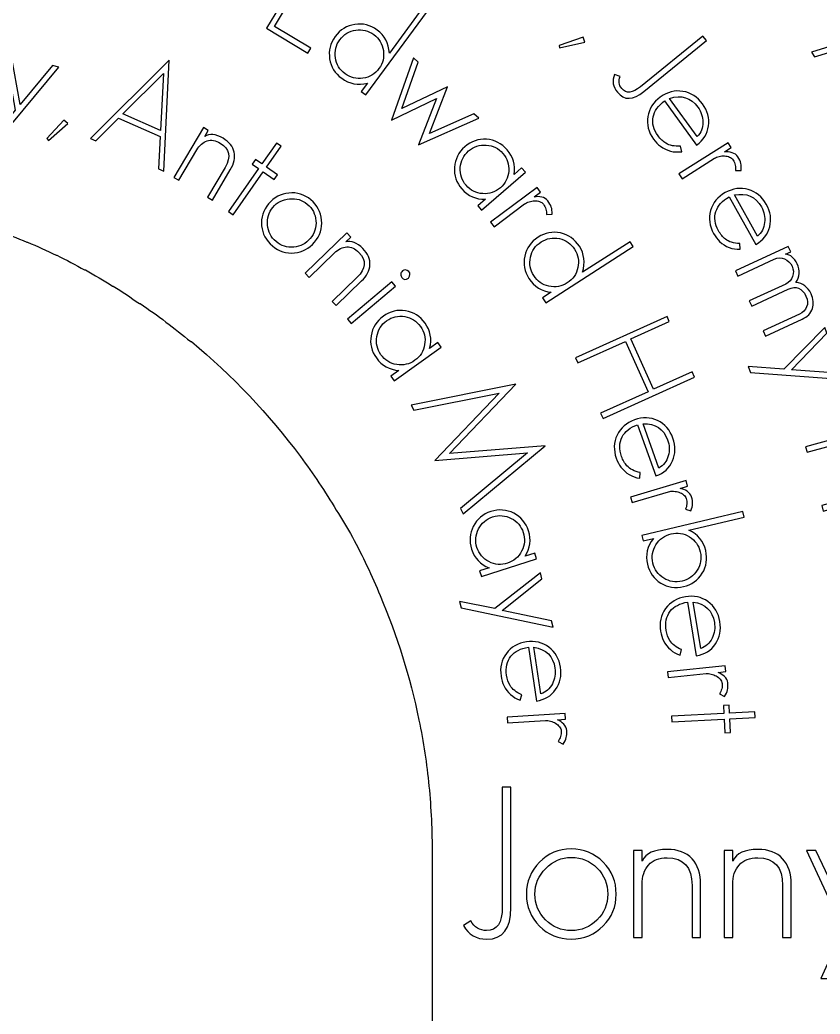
# Model space of a CAD drawing. Extents: x 17 to 567, y 64 to 412.
# Drawn here: x 429.9 to 507.9, y 234.6 to 331.5 of the extents above; entities that cross this region are included whole.
import ezdxf

# ---------------------------------------------------------------- set-up
doc = ezdxf.new("R2010")
doc.units = 0
doc.layers.add('Names', color=7, linetype='CONTINUOUS')

msp = doc.modelspace()

# ---------------------------------------------------------------- linework, layer by layer
at = {"layer": 'Names', "color": 7}
for points in [[(457.985142, 328.268525), (458.275267, 328.748946), (454.735353, 330.886675), (457.057139, 334.731352), (460.597052, 332.5936), (460.908598, 333.109415), (457.368684, 335.247169), (459.209168, 338.29487), (462.749082, 336.157116), (463.039178, 336.637517), (459.018866, 339.065376), (453.96483, 330.696381), (457.985142, 328.268525)], [(463.647197, 324.20961), (469.645718, 332.375995), (469.193428, 332.708205), (465.934919, 328.272075)], [(513.232795, 318.35181), (520.552878, 325.771914), (511.31041, 324.066293), (517.058176, 331.447019), (507.08402, 328.383663), (507.377756, 327.904444), (515.540329, 330.398718), (509.946628, 323.23958), (518.896769, 324.896251), (512.931636, 318.843131), (513.232795, 318.35181)], [(484.995389, 329.338376), (484.811211, 329.826603), (482.49047, 329.012985), (482.524731, 328.799145), (484.995389, 329.338376)], [(490.753174, 324.547355), (496.836644, 329.507949), (496.479576, 329.942582), (490.417584, 324.999426)], [(433.698537, 326.907683), (433.102794, 327.065838), (429.946647, 323.284986), (429.052849, 328.140334), (428.470822, 328.294831), (429.456681, 322.72075), (427.225996, 320.025959), (427.834693, 319.864384), (433.698537, 326.907683)], [(443.94151, 316.777612), (444.479511, 327.5891), (436.802135, 319.964726), (437.302374, 319.741528), (439.534356, 321.954007), (443.598187, 320.139865), (443.42908, 317.006486), (443.94151, 316.777612)], [(474.645002, 321.939582), (474.182045, 322.367099), (469.830348, 320.439992), (471.586758, 325.006003), (467.155304, 322.891494), (468.729709, 327.402049), (468.286987, 327.810856), (466.144187, 321.756505), (470.527888, 323.859342), (468.759822, 319.34108), (474.645002, 321.939582)], [(464.919624, 326.774818), (464.919624, 326.774818)], [(443.614612, 320.747465), (439.963616, 322.377329), (443.89898, 326.288674), (443.614612, 320.747465)], [(488.429187, 326.014534), (487.890453, 326.194598)], [(463.794828, 325.358554), (463.194908, 324.541829), (463.647197, 324.20961)], [(490.752948, 324.547485), (490.753174, 324.547355)], [(492.767733, 323.623692), (495.877935, 319.325083)], [(495.943184, 320.148214), (493.250672, 323.869543)], [(434.602664, 321.41845), (434.210093, 321.761781), (432.558077, 319.950992), (432.689282, 319.778917), (434.602664, 321.41845)], [(447.933092, 320.163479), (448.281411, 320.752691), (447.798331, 321.038312), (444.920229, 316.170342), (445.403309, 315.884711), (447.152578, 318.843341)], [(495.943184, 320.148214), (495.943184, 320.148214)], [(454.715005, 315.954973), (455.036795, 316.414742), (453.95975, 317.168592), (455.380965, 319.199085), (454.921197, 319.520893), (453.50001, 317.49042), (452.871784, 317.930129), (452.549994, 317.47034), (453.178192, 317.030631), (450.25722, 312.857391), (450.716989, 312.535582), (453.63796, 316.708822), (454.715005, 315.954973)], [(498.602931, 318.657282), (499.252776, 319.068121), (498.950996, 319.541995), (494.158439, 316.512072), (494.460248, 316.038198), (497.616649, 318.033755)], [(494.433126, 318.67578), (494.32543, 319.222749)], [(449.918187, 317.144537), (448.196829, 314.233035), (448.680304, 313.947283)], [(448.680304, 313.947283), (450.429517, 316.905913)], [(474.925672, 312.97451), (479.196033, 316.681845), (478.827846, 317.105968), (478.083457, 316.459698)], [(499.678593, 316.840016), (500.23553, 316.835161)], [(480.051279, 314.27733), (480.665423, 314.736439), (480.329438, 315.185928), (475.799997, 311.799971), (476.136039, 311.350472), (479.119184, 313.580519)], [(476.759214, 315.165096), (476.759214, 315.165096)], [(475.291771, 314.036084), (474.557485, 313.398603), (474.925672, 312.97451)], [(499.053245, 314.268611), (501.643311, 309.640276)], [(501.803755, 310.450383), (499.561584, 314.457144)], [(481.258908, 312.547104), (481.812233, 312.584762)], [(461.678838, 309.880682), (462.171457, 310.355897), (461.78185, 310.759799), (457.71181, 306.833551), (458.101446, 306.429648), (460.575096, 308.815915)], [(458.220967, 310.219247), (458.220967, 310.219247)], [(501.803755, 310.450383), (501.803755, 310.450383)], [(458.641789, 309.868429), (458.641789, 309.868429)], [(481.168682, 303.954612), (489.696393, 309.427239), (489.393258, 309.899561), (484.760834, 306.926706)], [(504.540125, 308.692378), (505.051624, 308.927398), (504.815771, 309.437029), (499.661434, 307.068871), (499.897287, 306.559231), (503.454275, 308.193479)], [(500.13283, 309.161938), (500.089283, 309.717645)], [(462.788875, 306.442301), (460.354652, 304.094034), (460.744485, 303.689811)], [(467.78133, 306.363021), (467.781414, 306.36292)], [(460.744485, 303.689811), (463.218163, 306.076097)], [(462.206001, 301.930745), (466.543475, 305.55937), (466.183105, 305.99015), (461.845632, 302.361525), (462.206001, 301.930745)], [(483.276233, 305.893051), (483.276233, 305.893051)], [(504.570774, 305.781186), (501.013843, 304.146948), (501.249865, 303.636928), (504.806825, 305.271186)], [(481.718366, 304.974243), (480.865547, 304.426934), (481.168682, 303.954612)], [(486.758714, 292.683655), (495.668498, 296.708424), (495.437499, 297.219866), (491.681403, 295.523164), (489.466015, 300.427431), (493.222111, 302.124153), (492.996643, 302.623403), (484.086831, 298.598654), (484.312327, 298.099384), (488.9546, 300.196405), (491.16996, 295.292138), (486.527687, 293.195117), (486.758714, 292.683655)], [(505.923465, 302.858863), (502.366506, 301.224625), (502.602218, 300.714985)], [(502.602218, 300.714985), (506.159206, 302.349223)], [(510.294326, 296.488039), (510.074785, 297.064327), (505.145012, 297.426697), (508.583043, 300.981927), (508.368752, 301.544941), (504.398224, 297.496138), (500.895535, 297.739146), (501.119874, 297.150345), (510.294326, 296.488039)], [(466.390341, 296.337716), (470.989208, 299.628806), (470.662339, 300.085542), (469.860686, 299.511846)], [(468.421014, 298.346937), (468.421014, 298.346937)], [(466.854258, 297.36033), (466.063528, 296.794422), (466.390341, 296.337716)], [(473.115019, 283.387165), (481.118785, 290.019816), (471.800626, 289.267908), (478.245085, 296.022063), (468.063552, 293.994423), (468.30488, 293.487736), (476.635911, 295.134487), (470.366598, 288.584971), (479.390541, 289.318049), (472.867623, 283.906685), (473.115019, 283.387165)], [(490.12808, 292.072541), (491.906362, 287.080745)], [(492.198124, 287.853174), (490.658743, 292.174666)], [(508.22891, 283.653837), (517.689536, 286.249256), (517.540042, 286.790339), (513.551763, 285.696202), (512.117876, 290.884529), (516.106156, 291.978675), (515.960332, 292.506835), (506.499763, 289.911435), (506.645559, 289.383256), (511.574824, 290.735526), (513.008711, 285.54722), (508.079474, 284.194919), (508.22891, 283.653837)], [(492.198124, 287.853174), (492.198124, 287.853174)], [(490.342936, 286.858228), (490.392184, 287.413435)], [(494.274094, 285.871201), (495.009678, 286.087771), (494.851295, 286.626161), (489.426335, 285.029231), (489.584718, 284.490851), (493.157679, 285.542615)], [(495.136311, 281.79608), (500.522212, 283.058579), (500.393914, 283.605387), (490.528638, 281.292867), (490.65688, 280.746078), (491.669973, 280.983541)], [(494.803769, 283.829166), (495.335504, 283.671485)], [(474.902615, 277.289229), (480.285947, 279.021418), (480.113848, 279.556064), (479.175487, 279.254115)], [(475.656289, 278.121649), (474.730628, 277.823805), (474.902615, 277.289229)], [(477.44936, 278.58352), (477.449219, 278.583631)], [(481.88705, 272.363421), (481.747802, 272.963854), (476.929224, 273.982363), (480.800974, 277.045541), (480.664943, 277.63213), (476.201232, 274.151085), (472.775619, 274.86041), (472.918028, 274.246963), (481.88705, 272.363421)], [(494.471819, 276.830651), (494.471819, 276.830651)], [(494.596872, 276.297267), (494.596872, 276.297267)], [(494.99932, 274.792811), (495.852817, 269.562872)], [(496.278436, 270.270394), (495.539635, 274.797986)], [(479.490476, 270.390276), (480.259334, 265.147233)], [(480.696326, 265.847799), (480.030762, 270.386733)], [(496.278352, 270.270394), (496.278436, 270.270394)], [(494.274828, 269.624624), (494.422938, 270.161963)], [(497.967847, 267.942097), (498.730496, 268.021779), (498.67233, 268.57997), (493.047754, 267.99295), (493.105892, 267.43478), (496.81034, 267.821376)], [(478.682586, 265.234482), (478.839332, 265.769358)], [(480.696326, 265.847799), (480.696326, 265.847799)], [(498.118694, 265.837789), (498.612894, 265.586422)], [(498.627202, 262.064026), (499.187696, 262.093256), (499.119398, 263.406125), (501.594515, 263.534838), (501.565305, 264.09527), (499.090188, 263.966559), (499.050451, 264.73231), (498.489986, 264.70308), (498.529751, 263.937298), (493.442667, 263.67291), (493.471906, 263.112456), (498.558961, 263.376847), (498.627202, 262.064026)], [(482.325144, 263.326496), (483.090361, 263.375846), (483.05435, 263.935887), (477.410949, 263.571606), (477.446961, 263.011564), (481.163771, 263.251487)], [(482.392454, 261.217723), (482.876634, 260.947177)], [(477.785402, 245.025522), (477.785402, 256.773957), (476.942968, 256.773957), (476.942968, 245.066893)], [(470.102156, 250.243681), (470.102156, 88.494819), (486.291326, 88.494819), (486.291326, 64.246757), (550.976574, 64.246757), (550.976574, 88.494819), (567.165744, 88.494819), (567.165744, 250.243681), (567.236892, 250.243681)], [(490.566484, 249.564934), (490.566484, 250.591664), (489.724672, 250.591664), (489.724672, 242.108953), (490.566484, 242.108953), (490.566484, 247.264518)], [(499.399729, 249.564934), (499.399729, 250.591664), (498.557945, 250.591664), (498.557945, 242.108953), (499.399729, 242.108953), (499.399729, 247.264518)], [(514.72369, 250.591664), (513.79913, 250.591664), (510.677583, 243.89601), (507.514013, 250.591664), (506.610818, 250.591664), (510.184259, 242.88934), (507.986651, 238.124286), (508.931277, 238.124286), (514.72369, 250.591664)], [(495.434338, 247.182403), (495.434338, 242.108953), (496.276771, 242.108953)], [(496.276771, 242.108953), (496.276771, 247.264518)], [(504.267583, 247.182403), (504.267583, 242.108953), (505.110044, 242.108953)], [(505.110044, 242.108953), (505.110044, 247.264518)], [(487.219752, 246.339964), (487.219752, 246.339964)], [(488.041527, 246.339964), (488.041527, 246.339964)], [(477.785402, 245.025522), (477.785402, 245.025522)], [(473.882833, 243.731782), (473.163872, 243.27984)]]:
    msp.add_lwpolyline(points, dxfattribs=at)
for points in [[(462.557255, 331.075589), (461.778745, 330.956457), (461.146313, 330.5658), (460.659988, 329.903692)], [(461.101525, 329.579382), (461.490709, 330.109251), (462.010675, 330.423986), (462.661452, 330.523576)], [(464.737478, 330.527728), (464.075103, 331.014245), (463.34838, 331.196863), (462.557255, 331.075589)], [(462.661452, 330.523576), (463.299387, 330.621276), (463.883248, 330.475426), (464.413148, 330.0862)], [(465.934919, 328.272075), (465.865041, 329.240834), (465.465809, 329.992725), (464.737478, 330.527728)], [(460.659988, 329.903692), (460.173634, 329.241568), (459.99098, 328.514834), (460.11211, 327.723466)], [(460.675341, 327.819707), (460.575858, 328.470559), (460.717815, 329.05713), (461.101525, 329.579382)], [(464.413148, 330.0862), (464.935372, 329.702617), (465.246297, 329.185428), (465.345893, 328.534666)], [(465.345893, 328.534666), (465.445404, 327.883909), (465.303447, 327.297271), (464.919624, 326.774818)], [(460.11211, 327.723466), (460.231236, 326.945363), (460.621916, 326.313069), (461.284264, 325.826552)], [(461.608339, 326.267741), (461.085861, 326.651513), (460.774881, 327.168832), (460.675341, 327.819707)], [(464.919624, 326.774818), (464.530581, 326.245169), (464.0107, 325.930545), (463.359923, 325.830935)], [(461.284264, 325.826552), (462.034608, 325.275389), (462.871453, 325.119379), (463.794828, 325.358554)], [(463.359923, 325.830935), (462.721847, 325.733035), (462.137986, 325.878585), (461.608339, 326.267741)], [(487.890453, 326.194598), (487.6327, 325.571502), (487.721346, 324.995002), (488.156758, 324.465101)], [(488.584127, 324.831234), (488.299704, 325.177458), (488.248142, 325.571911), (488.429187, 326.014534)], [(488.156758, 324.465101), (488.824016, 323.652761), (489.689422, 323.68022), (490.752948, 324.547485)], [(490.417584, 324.999426), (489.630381, 324.357541), (489.019257, 324.301423), (488.584127, 324.831234)], [(494.533908, 324.554812), (493.766546, 324.678739), (493.03717, 324.492549), (492.345811, 323.996002)], [(496.451664, 323.332805), (495.953429, 324.021378), (495.314196, 324.428723), (494.533908, 324.554812)], [(492.345811, 323.996002), (491.662184, 323.50499), (491.257082, 322.870773), (491.130534, 322.093379)], [(491.646549, 322.059104), (491.769795, 322.653832), (492.143542, 323.175354), (492.767733, 323.623692)], [(493.250672, 323.869543), (494.401574, 324.245917), (495.319925, 323.960135), (496.005668, 323.012428)], [(496.005668, 323.012428), (496.33251, 322.560697), (496.495493, 322.070076), (496.494647, 321.540565)], [(497.037755, 321.187885), (497.140004, 321.936479), (496.944452, 322.651459), (496.451664, 323.332805)], [(491.130534, 322.093379), (490.998623, 321.323443), (491.181672, 320.594179), (491.679907, 319.905596)], [(492.125988, 320.225943), (491.686652, 320.833183), (491.52683, 321.444217), (491.646549, 322.059104)], [(495.877935, 319.325083), (496.55428, 319.810889), (496.940896, 320.431823), (497.037755, 321.187885)], [(496.494647, 321.540565), (496.497469, 320.990774), (496.313234, 320.52667), (495.943184, 320.148214)], [(447.152578, 318.843341), (447.426616, 319.306895), (447.764464, 319.600194), (448.166038, 319.7233)], [(449.719164, 319.982274), (449.004069, 320.405076), (448.408721, 320.465488), (447.933092, 320.163479)], [(448.166038, 319.7233), (448.55971, 319.8511), (448.984483, 319.780158), (449.440356, 319.510603)], [(450.803292, 318.641275), (450.685549, 319.177563), (450.324192, 319.624549), (449.719164, 319.982274)], [(475.403305, 319.880901), (474.617711, 319.936357), (473.914696, 319.694681), (473.294315, 319.156201)], [(477.408776, 318.866115), (476.870183, 319.486498), (476.201684, 319.824763), (475.403305, 319.880901)], [(491.679907, 319.905596), (491.888752, 319.616791), (492.113626, 319.384304), (492.354164, 319.208124)], [(492.892757, 319.493465), (492.606725, 319.670556), (492.351145, 319.914775), (492.125988, 320.225943)], [(449.440356, 319.510603), (450.367456, 318.962463), (450.526743, 318.173768), (449.918187, 317.144537)], [(473.294315, 319.156201), (472.673962, 318.617631), (472.335465, 317.949139), (472.278936, 317.150764)], [(472.849815, 317.120112), (472.896184, 317.776903), (473.164126, 318.317705), (473.653471, 318.742509)], [(473.653471, 318.742509), (474.149956, 319.173519), (474.726536, 319.365865), (475.383239, 319.319518)], [(475.383239, 319.319518), (476.02696, 319.274071), (476.564254, 319.003225), (476.995095, 318.506968)], [(478.083457, 316.459698), (478.226092, 317.381539), (478.001274, 318.183678), (477.408776, 318.866115)], [(492.354164, 319.208124), (492.981375, 318.747163), (493.674344, 318.569702), (494.433126, 318.67578)], [(494.32543, 319.222749), (493.734513, 319.181006), (493.256965, 319.271098), (492.892757, 319.493465)], [(450.429517, 316.905913), (450.796434, 317.526527), (450.921064, 318.104988), (450.803292, 318.641275)], [(476.995095, 318.506968), (477.420065, 318.017448), (477.60938, 317.444323), (477.563039, 316.787623)], [(497.616649, 318.033755), (497.740347, 318.112035), (497.891675, 318.172506), (498.070547, 318.21518)], [(498.070547, 318.21518), (498.249504, 318.258124), (498.425809, 318.274941), (498.59977, 318.265832)], [(498.59977, 318.265832), (498.773676, 318.256823), (498.938127, 318.220185), (499.092982, 318.15606)], [(499.340745, 318.572395), (499.090696, 318.641365), (498.844796, 318.669594), (498.602931, 318.657282)], [(499.092982, 318.15606), (499.247696, 318.091694), (499.366963, 317.994024), (499.450416, 317.863121)], [(499.900053, 318.179684), (499.777286, 318.372531), (499.590766, 318.503474), (499.340745, 318.572395)], [(499.450416, 317.863121), (499.548827, 317.708843), (499.614952, 317.545236), (499.649186, 317.37238)], [(500.194185, 317.5389), (500.15013, 317.727402), (500.052255, 317.94095), (499.900053, 318.179684)], [(472.278936, 317.150764), (472.223677, 316.365362), (472.4654, 315.662444), (473.003965, 315.042061)], [(473.417336, 315.400937), (472.992535, 315.890257), (472.803333, 316.463312), (472.849815, 317.120112)], [(477.563039, 316.787623), (477.516726, 316.130912), (477.248756, 315.59008), (476.759214, 315.165096)], [(499.649186, 317.37238), (499.683222, 317.199623), (499.693438, 317.022092), (499.678593, 316.840016)], [(500.23553, 316.835161), (500.251617, 317.115868), (500.238353, 317.350458), (500.194185, 317.5389)], [(473.003965, 315.042061), (473.602445, 314.352687), (474.365066, 314.017365), (475.291771, 314.036084)], [(475.029784, 314.588368), (474.385809, 314.633513), (473.848374, 314.90447), (473.417336, 315.400937)], [(476.759214, 315.165096), (476.262954, 314.734267), (475.686487, 314.54202), (475.029784, 314.588368)], [(500.915771, 314.989848), (500.167938, 315.201403), (499.421827, 315.100531), (498.677466, 314.687069)], [(502.678672, 313.554932), (502.263777, 314.296339), (501.676162, 314.774638), (500.915771, 314.989848)], [(456.13732, 314.648339), (455.340438, 314.575965), (454.681816, 314.22785), (454.161426, 313.603682)], [(454.582191, 313.252884), (454.99147, 313.743735), (455.530345, 314.019487), (456.19893, 314.080129)], [(458.278032, 313.987134), (457.647012, 314.513191), (456.933441, 314.733606), (456.13732, 314.648339)], [(456.19893, 314.080129), (456.860458, 314.146797), (457.436587, 313.975382), (457.92723, 313.566344)], [(459.322593, 312.010766), (459.250542, 312.80798), (458.902195, 313.466753), (458.278032, 313.987134)], [(479.556149, 313.795948), (479.730534, 313.852306), (479.90458, 313.882437), (480.078034, 313.886741)], [(480.790702, 314.248801), (480.537068, 314.298552), (480.290576, 314.307961), (480.051279, 314.27733)], [(480.078034, 313.886741), (480.25146, 313.891748), (480.417604, 313.866221), (480.576354, 313.814668)], [(481.376369, 313.899835), (481.239661, 314.082872), (481.044363, 314.19912), (480.790702, 314.248801)], [(481.717519, 313.283305), (481.659353, 313.467934), (481.545674, 313.673353), (481.376369, 313.899835)], [(498.677466, 314.687069), (497.941402, 314.278171), (497.46535, 313.694945), (497.249365, 312.937352)], [(497.757873, 312.843787), (497.949333, 313.420335), (498.381133, 313.89527), (499.053245, 314.268611)], [(499.561584, 314.457144), (500.748469, 314.6983), (501.627422, 314.308572), (502.198499, 313.28815)], [(454.161426, 313.603682), (453.635364, 312.972658), (453.408373, 312.258589), (453.480452, 311.461495)], [(454.048876, 311.522678), (453.989525, 312.178438), (454.167325, 312.755166), (454.582191, 313.252884)], [(457.92723, 313.566344), (458.439266, 313.139438), (458.721516, 312.601119), (458.773869, 311.951365)], [(479.119184, 313.580519), (479.236024, 313.667908), (479.381735, 313.739811), (479.556149, 313.795948)], [(480.576354, 313.814668), (480.735217, 313.762415), (480.860918, 313.674084), (480.953854, 313.549817)], [(480.953854, 313.549817), (481.063159, 313.403538), (481.141673, 313.245377), (481.188832, 313.075653)], [(481.188832, 313.075653), (481.236076, 312.90586), (481.259303, 312.72975), (481.258908, 312.547104)], [(481.812233, 312.584762), (481.807153, 312.865919), (481.775685, 313.098777), (481.717519, 313.283305)], [(497.249365, 312.937352), (497.028668, 312.187797), (497.126119, 311.442306), (497.540957, 310.700919)], [(502.198499, 313.28815), (502.470702, 312.801744), (502.575632, 312.295627), (502.513261, 311.7698)], [(503.011722, 311.356838), (503.200247, 312.088636), (503.089108, 312.821334), (502.678672, 313.554932)], [(458.773869, 311.951365), (458.832063, 311.308459), (458.647687, 310.73107), (458.220967, 310.219247)], [(458.641789, 309.868429), (459.167879, 310.499453), (459.394814, 311.213562), (459.322593, 312.010766)], [(498.02113, 310.967701), (497.655257, 311.621499), (497.567514, 312.246857), (497.757873, 312.843787)], [(427.740374, 311.006471), (428.709667, 310.650457), (429.646193, 310.265845), (430.593077, 309.865386)], [(453.480452, 311.461495), (453.551657, 310.677365), (453.902939, 310.022246), (454.53396, 309.496179)], [(454.884508, 309.916649), (454.386781, 310.331572), (454.108256, 310.866928), (454.048876, 311.522678)], [(498.697702, 310.151738), (498.434162, 310.360552), (498.208639, 310.632639), (498.02113, 310.967701)], [(501.643311, 309.640276), (502.371614, 310.044839), (502.827713, 310.617023), (503.011722, 311.356838)], [(502.513261, 311.7698), (502.451906, 311.223422), (502.215319, 310.783623), (501.803755, 310.450383)], [(458.220967, 310.219247), (457.800146, 309.714472), (457.261948, 309.432354), (456.606289, 309.372873)], [(463.352303, 309.230558), (462.775526, 309.828448), (462.217714, 310.04516), (461.678838, 309.880682)], [(480.421668, 310.341182), (479.730252, 309.897479), (479.299157, 309.284533), (479.128497, 308.502365)], [(482.612954, 310.754894), (481.843503, 310.922855), (481.113084, 310.784825), (480.421668, 310.341182)], [(480.717521, 309.880111), (481.270846, 310.235224), (481.869129, 310.342573), (482.512314, 310.20222)], [(482.512314, 310.20222), (483.142826, 310.064599), (483.635614, 309.719197), (483.990735, 309.165862)], [(484.451745, 309.461744), (484.007894, 310.1534), (483.394964, 310.58446), (482.612954, 310.754894)], [(497.540957, 310.700919), (497.71506, 310.389952), (497.911176, 310.133119), (498.129645, 309.930392)], [(500.089283, 309.717645), (499.497519, 309.744374), (499.033631, 309.88904), (498.697702, 310.151738)], [(430.593077, 309.865386), (430.613679, 309.856377), (430.643933, 309.874395), (430.664281, 309.865386)], [(430.664281, 309.865386), (431.611052, 309.463836), (432.52263, 309.02639), (433.445638, 308.581665)], [(454.53396, 309.496179), (455.165178, 308.969912), (455.879256, 308.74293), (456.676139, 308.815204)], [(456.606289, 309.372873), (455.963415, 309.314414), (455.389488, 309.495659), (454.884508, 309.916649)], [(456.676139, 308.815204), (457.460491, 308.886377), (458.115698, 309.237405), (458.641789, 309.868429)], [(460.575096, 308.815915), (460.962643, 309.189806), (461.366362, 309.382603), (461.786252, 309.394375)], [(461.786252, 309.394375), (462.199736, 309.412593), (462.590303, 309.231429), (462.958011, 308.85022)], [(464.040389, 307.649364), (464.069599, 308.197623), (463.840209, 308.724691), (463.352303, 309.230558)], [(479.688793, 308.39024), (479.829396, 309.033517), (480.172183, 309.530144), (480.717521, 309.880111)], [(483.990735, 309.165862), (484.340662, 308.620515), (484.445479, 308.026238), (484.30513, 307.383032)], [(484.760834, 306.926706), (485.042916, 307.856175), (484.939989, 308.701167), (484.451745, 309.461744)], [(498.129645, 309.930392), (498.699113, 309.400221), (499.36685, 309.144069), (500.13283, 309.161938)], [(433.445638, 308.581665), (433.46624, 308.572657), (433.497397, 308.590674), (433.516842, 308.581665)], [(433.516842, 308.581665), (434.439822, 308.13584), (435.328963, 307.643057), (436.22691, 307.15531)], [(462.958011, 308.85022), (463.705758, 308.075078), (463.649342, 307.272439), (462.788875, 306.442301)], [(479.128497, 308.502365), (478.960773, 307.733299), (479.098582, 307.002934), (479.542574, 306.311278)], [(480.003245, 306.606959), (479.653177, 307.152526), (479.548303, 307.746963), (479.688793, 308.39024)], [(503.454275, 308.193479), (503.81202, 308.357787), (504.148626, 308.371711), (504.464066, 308.235022)], [(504.464066, 308.235022), (504.787747, 308.102426), (505.028313, 307.866135), (505.185652, 307.526128)], [(505.685016, 307.755522), (505.427855, 308.311079), (505.046234, 308.623348), (504.540125, 308.692378)], [(436.22691, 307.15531), (436.244972, 307.146301), (436.279657, 307.164318), (436.298058, 307.15531)], [(436.298058, 307.15531), (437.196032, 306.66642), (438.065249, 306.115868), (438.936836, 305.586318)], [(463.218163, 306.076097), (463.737029, 306.576668), (464.011123, 307.101064), (464.040389, 307.649364)], [(467.837972, 306.999831), (467.602655, 307.195641), (467.390452, 307.214359), (467.201335, 307.056188)], [(484.30513, 307.383032), (484.164781, 306.739845), (483.821796, 306.243178), (483.276233, 305.893051)], [(505.185652, 307.526128), (505.339265, 307.19472), (505.359134, 306.857115), (505.245737, 306.513284)], [(505.552879, 305.915754), (505.947906, 306.479199), (505.991989, 307.092465), (505.685016, 307.755522)], [(467.201335, 307.056188), (467.102331, 306.961291), (467.047749, 306.856044), (467.037476, 306.740316)], [(467.037476, 306.740316), (467.044532, 306.603616), (467.080431, 306.496787), (467.144749, 306.419879)], [(467.144749, 306.419879), (467.338269, 306.188672), (467.550359, 306.169683), (467.78133, 306.363021)], [(467.781414, 306.36292), (467.965592, 306.612525), (467.98453, 306.824832), (467.837972, 306.999831)], [(479.542574, 306.311278), (480.045409, 305.527738), (480.770692, 305.082053), (481.718366, 304.974243)], [(481.481779, 305.571172), (480.851041, 305.708552), (480.358196, 306.053875), (480.003245, 306.606959)], [(505.245737, 306.513284), (505.145096, 306.185749), (504.920194, 305.941711), (504.570774, 305.781186)], [(438.936836, 305.586318), (438.954898, 305.574907), (438.990684, 305.597728), (439.007984, 305.586318)], [(439.007984, 305.586318), (439.879684, 305.055626), (440.731515, 304.444822), (441.575444, 303.87469)], [(483.276233, 305.893051), (482.723134, 305.538098), (482.124992, 305.430819), (481.481779, 305.571172)], [(504.806825, 305.271186), (505.588891, 305.630493), (506.165979, 305.408116), (506.538089, 304.604175)], [(507.037509, 304.833569), (506.726754, 305.504985), (506.231878, 305.865703), (505.552879, 305.915754)], [(506.538089, 304.604175), (506.718401, 304.214587), (506.740047, 303.862628), (506.603198, 303.548267)], [(507.176052, 303.389325), (507.321397, 303.838113), (507.275366, 304.319514), (507.037509, 304.833569)], [(441.575444, 303.87469), (441.591531, 303.86328), (441.630506, 303.8861), (441.64662, 303.87469)], [(441.64662, 303.87469), (443.350029, 302.721713), (444.985196, 301.471997), (446.567532, 300.166164)], [(467.51271, 303.16902), (466.735753, 303.297741), (466.013236, 303.123173), (465.345131, 302.645015)], [(506.603198, 303.548267), (506.466263, 303.233916), (506.239582, 303.004122), (505.923465, 302.858863)], [(506.159206, 302.349223), (506.683236, 302.590019), (507.022241, 302.936723), (507.176052, 303.389325)], [(465.345131, 302.645015), (464.677054, 302.166897), (464.277456, 301.53307), (464.14642, 300.743514)], [(465.663957, 302.19951), (466.198627, 302.582141), (466.790673, 302.719621), (467.440179, 302.611971)], [(467.440179, 302.611971), (468.076844, 302.506534), (468.586368, 302.186486), (468.968836, 301.652041)], [(469.414352, 301.970866), (468.936239, 302.638969), (468.30234, 303.038346), (467.51271, 303.16902)], [(464.711909, 300.659508), (464.819633, 301.309081), (465.136992, 301.822405), (465.663957, 302.19951)], [(468.968836, 301.652041), (469.346082, 301.124863), (469.4809, 300.536542), (469.37326, 299.887059)], [(469.860686, 299.511846), (470.089061, 300.416269), (469.940358, 301.235956), (469.414352, 301.970866)], [(464.14642, 300.743514), (464.017896, 299.966701), (464.192733, 299.244263), (464.670733, 298.576161)], [(465.11591, 298.894746), (464.738805, 299.421704), (464.604128, 300.009955), (464.711909, 300.659508)], [(446.567532, 300.166164), (446.581361, 300.154754), (446.624597, 300.177575), (446.638736, 300.166164)], [(446.638736, 300.166164), (450.615614, 296.878768), (454.171614, 293.105876), (457.26508, 288.969263)], [(469.37326, 299.887059), (469.265536, 299.237596), (468.948206, 298.724222), (468.421014, 298.346937)], [(464.670733, 298.576161), (465.202044, 297.833763), (465.929867, 297.428499), (466.854258, 297.36033)], [(466.645188, 297.934726), (466.008297, 298.040164), (465.498519, 298.36008), (465.11591, 298.894746)], [(468.421014, 298.346937), (467.886627, 297.964486), (467.294637, 297.827076), (466.645188, 297.934726)], [(492.0777, 292.476484), (491.377958, 292.808633), (490.62815, 292.832247), (489.828247, 292.547256)], [(489.828247, 292.547256), (489.037291, 292.265498), (488.472932, 291.768892), (488.135168, 291.057405)], [(488.619264, 290.881225), (488.902954, 291.418173), (489.405874, 291.815289), (490.12808, 292.072541)], [(490.658743, 292.174666), (491.864904, 292.216609), (492.663988, 291.687238), (493.056051, 290.586594)], [(493.572179, 290.770422), (493.287304, 291.570048), (492.789125, 292.138749), (492.0777, 292.476484)], [(488.135168, 291.057405), (487.794385, 290.354608), (487.766388, 289.603391), (488.051207, 288.803734)], [(488.567222, 288.987562), (488.316044, 289.692732), (488.333373, 290.323936), (488.619264, 290.881225)], [(493.535208, 288.547723), (493.841645, 289.238288), (493.853978, 289.979195), (493.572179, 290.770422)], [(493.056051, 290.586594), (493.242967, 290.061989), (493.262158, 289.545542), (493.113794, 289.037253)], [(457.26508, 288.969263), (458.506717, 287.308939), (459.679266, 285.541284), (460.759669, 283.763058)], [(488.051207, 288.803734), (488.170813, 288.468352), (488.320927, 288.18269), (488.502, 287.946719)], [(489.096784, 288.071207), (488.872445, 288.320761), (488.695944, 288.626203), (488.567222, 288.987562)], [(493.113794, 289.037253), (492.962974, 288.508563), (492.657694, 288.11389), (492.198124, 287.853174)], [(488.502, 287.946719), (488.973707, 287.32987), (489.587342, 286.967049), (490.342936, 286.858228)], [(490.392184, 287.413435), (489.815152, 287.537362), (489.383324, 287.756605), (489.096784, 288.071207)], [(491.906362, 287.080745), (492.688908, 287.35951), (493.231847, 287.848489), (493.535208, 288.547723)], [(494.957354, 285.58707), (494.736882, 285.721938), (494.509129, 285.816675), (494.274094, 285.871201)], [(493.157679, 285.542615), (493.297803, 285.583957), (493.459262, 285.600574), (493.642368, 285.592566)], [(493.642368, 285.592566), (493.825417, 285.585561), (493.999125, 285.552425), (494.163237, 285.496067)], [(494.163237, 285.496067), (494.327321, 285.43971), (494.474726, 285.359358), (494.60531, 285.255072)], [(494.60531, 285.255072), (494.735866, 285.150775), (494.823044, 285.024206), (494.86693, 284.875364)], [(494.86693, 284.875364), (494.918492, 284.700085), (494.937034, 284.524616), (494.922189, 284.349047)], [(495.384808, 285.056008), (495.320264, 285.275092), (495.177826, 285.452163), (494.957354, 285.58707)], [(495.49002, 284.359257), (495.499051, 284.552554), (495.46462, 284.784751), (495.384808, 285.056008)], [(478.054416, 283.453052), (477.353686, 283.812589), (476.612289, 283.866534), (475.830251, 283.614857)], [(494.922189, 284.349047), (494.90836, 284.173547), (494.867861, 284.000191), (494.803769, 283.829166)], [(495.335504, 283.671485), (495.428834, 283.936785), (495.480227, 284.16603), (495.49002, 284.359257)], [(460.759669, 283.763058), (461.289202, 282.891479), (461.839762, 282.022261), (462.328655, 281.124295)], [(475.830251, 283.614857), (475.048185, 283.36321), (474.474399, 282.881368), (474.108808, 282.169381)], [(474.621888, 281.916944), (474.922568, 282.502712), (475.381292, 282.894832), (475.998173, 283.093315)], [(475.998173, 283.093315), (476.624029, 283.2946), (477.229791, 283.245079), (477.815543, 282.944523)], [(477.815543, 282.944523), (478.389724, 282.649912), (478.777441, 282.189802), (478.97875, 281.564213)], [(479.500128, 281.732135), (479.24847, 282.514193), (478.766576, 283.087839), (478.054416, 283.453052)], [(474.108808, 282.169381), (473.749539, 281.468756), (473.69572, 280.727409), (473.947462, 279.945361)], [(474.4685, 280.113002), (474.269957, 280.729852), (474.321096, 281.331156), (474.621888, 281.916944)], [(462.328655, 281.124295), (463.324392, 279.291193), (464.220475, 277.353625), (465.038722, 275.41887)], [(478.97875, 281.564213), (479.177322, 280.947113), (479.126409, 280.3457), (478.825842, 279.759952)], [(479.175487, 279.254115), (479.668699, 280.045844), (479.776931, 280.871847), (479.500128, 281.732135)], [(491.669973, 280.983541), (491.06994, 280.224266), (490.877239, 279.386771), (491.091897, 278.471096)], [(491.923606, 280.382027), (492.27074, 280.941528), (492.759718, 281.295219), (493.390597, 281.4431)], [(493.390597, 281.4431), (494.030734, 281.593263), (494.630512, 281.494653), (495.18999, 281.147698)], [(496.771083, 279.802355), (496.55428, 280.726729), (496.009507, 281.391297), (495.136311, 281.79608)], [(495.18999, 281.147698), (495.738432, 280.807561), (496.087654, 280.317441), (496.237712, 279.677317)], [(475.632244, 278.732432), (475.057809, 279.026963), (474.669894, 279.487163), (474.4685, 280.113002)], [(491.624818, 278.596023), (491.476961, 279.227208), (491.576501, 279.822535), (491.923606, 280.382027)], [(473.947462, 279.945361), (474.227088, 279.076334), (474.796668, 278.468433), (475.656289, 278.121649)], [(478.825842, 279.759952), (478.525276, 279.174234), (478.066439, 278.782093), (477.44936, 278.58352)], [(496.237712, 279.677317), (496.385596, 279.046433), (496.286056, 278.451265), (495.939036, 277.891795)], [(496.429594, 277.599036), (496.844772, 278.268059), (496.958592, 279.002478), (496.771083, 279.802355)], [(477.449219, 278.583631), (476.823645, 278.382345), (476.217968, 278.431866), (475.632244, 278.732432)], [(491.091897, 278.471096), (491.27949, 277.671239), (491.713153, 277.060416), (492.393139, 276.638675)], [(492.67285, 277.126173), (492.124153, 277.46624), (491.774819, 277.95619), (491.624818, 278.596023)], [(494.471819, 276.830651), (493.831993, 276.680708), (493.232299, 276.779299), (492.67285, 277.126173)], [(495.939036, 277.891795), (495.592044, 277.332313), (495.102981, 276.978602), (494.471819, 276.830651)], [(494.596872, 276.297267), (495.396746, 276.484858), (496.007644, 276.918701), (496.429594, 277.599036)], [(492.393139, 276.638675), (493.062401, 276.223591), (493.796997, 276.109785), (494.596872, 276.297267)], [(465.038722, 275.41887), (466.675244, 271.54938), (467.956985, 267.505922), (468.818581, 263.294842)], [(494.789488, 275.313642), (493.960771, 275.178314), (493.316429, 274.791139), (492.85652, 274.151836)], [(496.989664, 274.840259), (496.360902, 275.292601), (495.627519, 275.450392), (494.789488, 275.313642)], [(492.85652, 274.151836), (492.395115, 273.521593), (492.232752, 272.787584), (492.369461, 271.949818)], [(493.301161, 273.891601), (493.676601, 274.368918), (494.242654, 274.669325), (494.99932, 274.792811)], [(495.539635, 274.797986), (496.733689, 274.622717), (497.424823, 273.958609), (497.613009, 272.805472)], [(498.15369, 272.893702), (498.016982, 273.731487), (497.628954, 274.38033), (496.989664, 274.840259)], [(492.910114, 272.038048), (492.789577, 272.776833), (492.919145, 273.394683), (493.301161, 273.891601)], [(497.613009, 272.805472), (497.702699, 272.255861), (497.629095, 271.744358), (497.391662, 271.270945)], [(497.718503, 270.713706), (498.143897, 271.338084), (498.288959, 272.064746), (498.15369, 272.893702)], [(492.369461, 271.949818), (492.426696, 271.59843), (492.523272, 271.290435), (492.659134, 271.025795)], [(493.266645, 271.041541), (493.09068, 271.327263), (492.971892, 271.659462), (492.910114, 272.038048)], [(497.391662, 271.270945), (497.148358, 270.777902), (496.777264, 270.444411), (496.278352, 270.270394)], [(479.289054, 270.914441), (478.458276, 270.792577), (477.807754, 270.415812), (477.337572, 269.784017)], [(477.777979, 269.516634), (478.161068, 269.987836), (478.731919, 270.279043), (479.490476, 270.390276)], [(481.481299, 270.405562), (480.859902, 270.868004), (480.129173, 271.037637), (479.289054, 270.914441)], [(480.030762, 270.386733), (481.221824, 270.192294), (481.902149, 269.517005), (482.07168, 268.360996)], [(482.613716, 268.440456), (482.49047, 269.280343), (482.113082, 269.935372), (481.481299, 270.405562)], [(492.659134, 271.025795), (493.012448, 270.334319), (493.551041, 269.867242), (494.274828, 269.624624)], [(494.422938, 270.161963), (493.877515, 270.387443), (493.492084, 270.680613), (493.266645, 271.041541)], [(495.852817, 269.562872), (496.672701, 269.696608), (497.294577, 270.08029), (497.718503, 270.713706)], [(477.337572, 269.784017), (476.866035, 269.161301), (476.691847, 268.430025), (476.814981, 267.590168)], [(477.357017, 267.669628), (477.248389, 268.410284), (477.388738, 269.025943), (477.777979, 269.516634)], [(482.07168, 268.360996), (482.15248, 267.80998), (482.07168, 267.299731), (481.825667, 266.83022)], [(482.143364, 266.267788), (482.578805, 266.885197), (482.73558, 267.609427), (482.613716, 268.440456)], [(476.814981, 267.590168), (476.866543, 267.237887), (476.958293, 266.928363), (477.089696, 266.66157)], [(477.697405, 266.667485), (477.526237, 266.95604), (477.412699, 267.290082), (477.357017, 267.669628)], [(496.81034, 267.821376), (496.955459, 267.837406), (497.117455, 267.823352), (497.296073, 267.782635)], [(497.296073, 267.782635), (497.474776, 267.741592), (497.639622, 267.678569), (497.790809, 267.593211)], [(497.790809, 267.593211), (497.94191, 267.508124), (498.072325, 267.402194), (498.181884, 267.276058)], [(498.588228, 267.538795), (498.395837, 267.711321), (498.189081, 267.845856), (497.967847, 267.942097)], [(498.912388, 266.939042), (498.888681, 267.166344), (498.780703, 267.366169), (498.588228, 267.538795)], [(477.089696, 266.66157), (477.431806, 265.964489), (477.962778, 265.488761), (478.682586, 265.234482)], [(478.839332, 265.769358), (478.297635, 266.0036), (477.917002, 266.302973), (477.697405, 266.667485)], [(481.825667, 266.83022), (481.574404, 266.341202), (481.197976, 266.013706), (480.696326, 265.847799)], [(498.181884, 267.276058), (498.291414, 267.149859), (498.354209, 267.009524), (498.37038, 266.855208)], [(498.37038, 266.855208), (498.388725, 266.673313), (498.37546, 266.497562), (498.329373, 266.327608)], [(498.889528, 266.234782), (498.93426, 266.423064), (498.941796, 266.657805), (498.912388, 266.939042)], [(480.259334, 265.147233), (481.081249, 265.267736), (481.709278, 265.641277), (482.143364, 266.267788)], [(498.329373, 266.327608), (498.283004, 266.157583), (498.212731, 265.994368), (498.118694, 265.837789)], [(498.612894, 265.586422), (498.752791, 265.8304), (498.84488, 266.046531), (498.889528, 266.234782)], [(468.818581, 263.294842), (469.034001, 262.24208), (469.225545, 261.156258), (469.389121, 260.085538)], [(481.163771, 263.251487), (481.309398, 263.26049), (481.470716, 263.242484), (481.647641, 263.193527)], [(481.647641, 263.193527), (481.824482, 263.14538), (481.986788, 263.075999), (482.134503, 262.984717)], [(482.134503, 262.984717), (482.282161, 262.893624), (482.40823, 262.782739), (482.512737, 262.652338)], [(482.929156, 262.898997), (482.74382, 263.079061), (482.542398, 263.221608), (482.325144, 263.326496)], [(482.512737, 262.652338), (482.617244, 262.521793), (482.674309, 262.379226), (482.684328, 262.224359)], [(483.229356, 262.286902), (483.215527, 262.514884), (483.114576, 262.718914), (482.929156, 262.898997)], [(482.622267, 261.698822), (482.569125, 261.530852), (482.492643, 261.370468), (482.392454, 261.217723)], [(482.684328, 262.224359), (482.695617, 262.042013), (482.675297, 261.866815), (482.622267, 261.698822)], [(482.876634, 260.947177), (483.025902, 261.18546), (483.126655, 261.397767), (483.178697, 261.584107)], [(483.178697, 261.584107), (483.230738, 261.770554), (483.247587, 262.004737), (483.229356, 262.286902)], [(469.389121, 260.085538), (469.716273, 257.944061), (469.919219, 255.800812), (470.030979, 253.595612)], [(470.030979, 253.595612), (470.086916, 252.493004), (470.102156, 251.360178), (470.102156, 250.243681)], [(483.666348, 250.735829), (482.434025, 250.735809), (481.400217, 250.304359), (480.564867, 249.441451)], [(486.76814, 249.462129), (485.919216, 250.311257), (484.885294, 250.735809), (483.666348, 250.735829)], [(493.011065, 250.694458), (491.764941, 250.694458), (490.950109, 250.317943), (490.566484, 249.564934)], [(495.434648, 249.790577), (494.873252, 250.393163), (494.065391, 250.694458), (493.011065, 250.694458)], [(501.844338, 250.694458), (500.598214, 250.694458), (499.783354, 250.317943), (499.399729, 249.564934)], [(504.267922, 249.790577), (503.706497, 250.393163), (502.898636, 250.694458), (501.844338, 250.694458)], [(480.564867, 249.441451), (479.71614, 248.592732), (479.291819, 247.558907), (479.291819, 246.339964)], [(481.181636, 248.845959), (481.87991, 249.558028), (482.708119, 249.91406), (483.666348, 249.91406)], [(483.666348, 249.91406), (484.666318, 249.91406), (485.508554, 249.564914), (486.193028, 248.866663)], [(488.041527, 246.339964), (488.041527, 247.572282), (487.617064, 248.613004), (486.76814, 249.462129)], [(490.566484, 247.264518), (490.566484, 248.072261), (490.778744, 248.708901), (491.203347, 249.174418)], [(491.203347, 249.174418), (491.614093, 249.639932), (492.216694, 249.872689), (493.011065, 249.872689)], [(493.011065, 249.872689), (494.62659, 249.872689), (495.434338, 248.975934), (495.434338, 247.182403)], [(496.276771, 247.264518), (496.276771, 248.345991), (495.996073, 249.18799), (495.434648, 249.790577)], [(499.399729, 247.264518), (499.399729, 248.072261), (499.611989, 248.708901), (500.036592, 249.174418)], [(500.036592, 249.174418), (500.447366, 249.639932), (501.049939, 249.872689), (501.844338, 249.872689)], [(501.844338, 249.872689), (503.459863, 249.872689), (504.267583, 248.975934), (504.267583, 247.182403)], [(505.110044, 247.264518), (505.110044, 248.345991), (504.829318, 249.18799), (504.267922, 249.790577)], [(480.113538, 246.339964), (480.113538, 247.29856), (480.469561, 248.133904), (481.181636, 248.845959)], [(486.193028, 248.866663), (486.877529, 248.181746), (487.219752, 247.339525), (487.219752, 246.339964)], [(479.291819, 246.339964), (479.291819, 245.107635), (479.71614, 244.066912), (480.564867, 243.217787)], [(481.160949, 243.834245), (480.462675, 244.532729), (480.113538, 245.367982), (480.113538, 246.339964)], [(487.219752, 246.339964), (487.219752, 245.354179), (486.870643, 244.512169), (486.172341, 243.813894)], [(486.788545, 243.238466), (487.623838, 244.07381), (488.041527, 245.107635), (488.041527, 246.339964)], [(476.942968, 245.066893), (476.942968, 243.546653), (476.429578, 242.786527), (475.402882, 242.786527)], [(475.423569, 241.944725), (476.998115, 241.944725), (477.785402, 242.971656), (477.785402, 245.025522)], [(473.163872, 243.27984), (473.643198, 242.38975), (474.396393, 241.944725), (475.423569, 241.944725)], [(475.402882, 242.786527), (474.731757, 242.786527), (474.225084, 243.101608), (473.882833, 243.731782)], [(480.564867, 243.217787), (481.400217, 242.382853), (482.434025, 241.965407), (483.666348, 241.965407)], [(483.666348, 242.786527), (482.694375, 242.786527), (481.859251, 243.135771), (481.160949, 243.834245)], [(486.172341, 243.813894), (485.487867, 243.128995), (484.652518, 242.786527), (483.666348, 242.786527)], [(483.666348, 241.965407), (484.899095, 241.965407), (485.939818, 242.38975), (486.788545, 243.238466)]]:
    msp.add_open_spline(points, degree=3, dxfattribs=at)

doc.saveas('drawing.dxf')
